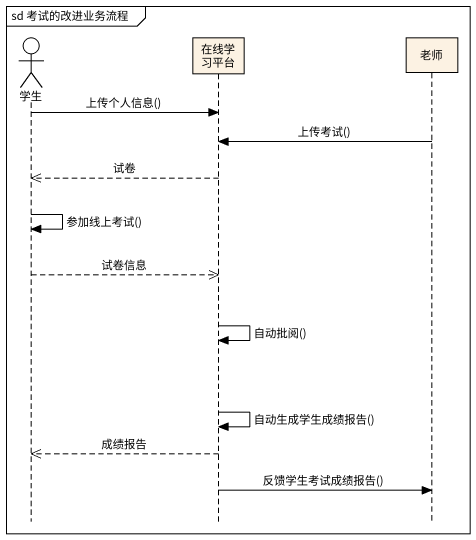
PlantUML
@startuml
mainframe sd 考试的改进业务流程
hide footbox
actor 学生
participant 在线学习平台
participant 老师

学生 -> 在线学习平台 : 上传个人信息()
老师 -> 在线学习平台 : 上传考试()
在线学习平台 -->> 学生 : 试卷
学生 -> 学生 : 参加线上考试()
学生 -->> 在线学习平台 : 试卷信息
在线学习平台 -> 在线学习平台 : 自动批阅()
在线学习平台 -> 在线学习平台 : 自动生成学生成绩报告()
在线学习平台 -->> 学生 : 成绩报告
在线学习平台 -> 老师 : 反馈学生考试成绩报告()
@enduml
